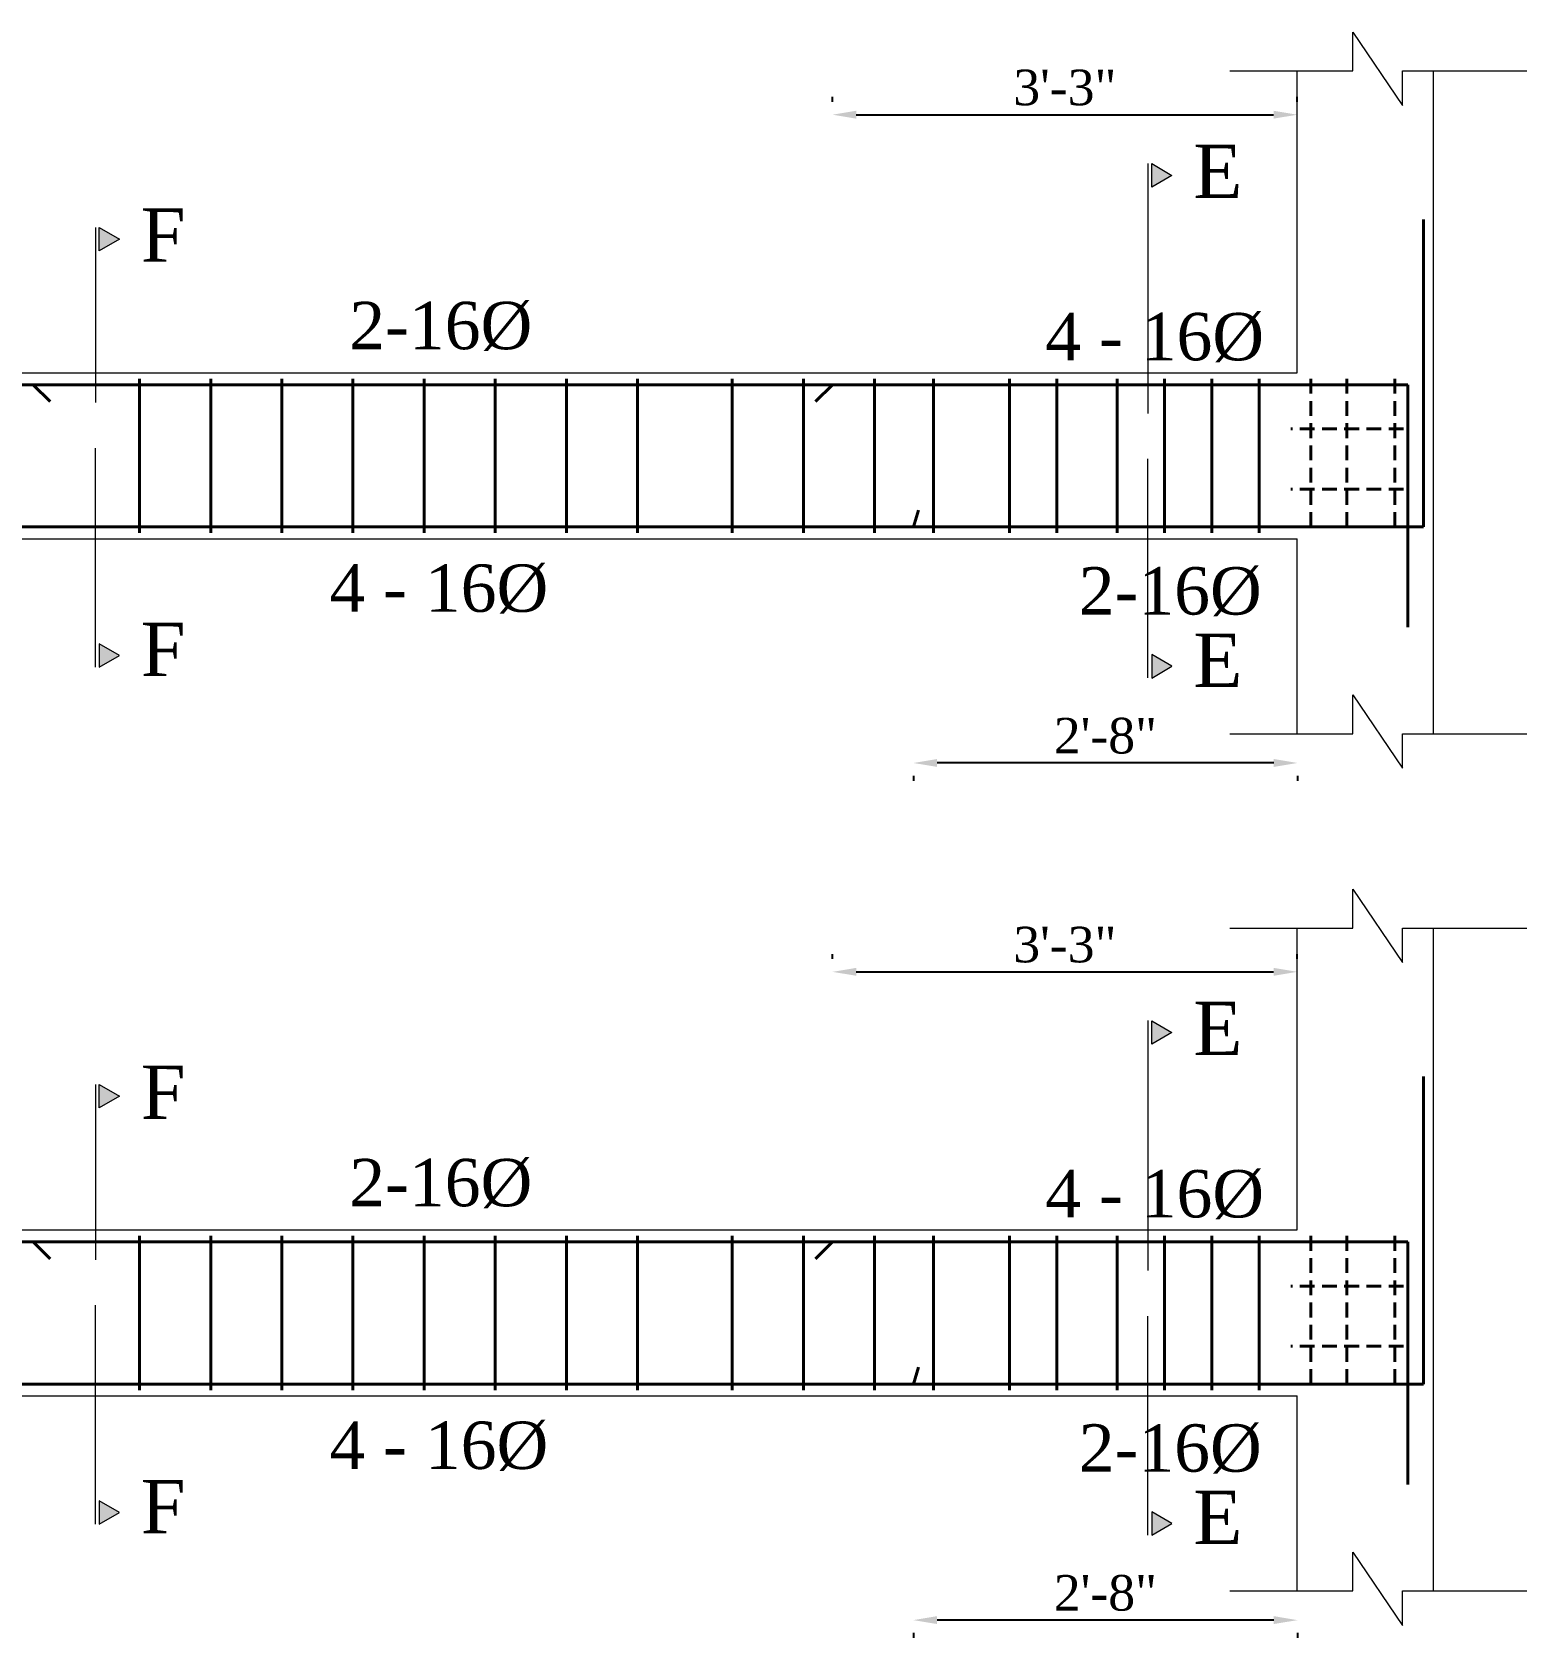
# Model space of a CAD drawing. Extents: x -2338379 to 930990, y -818978 to 106940.
# Drawn here: x 387338.9 to 387591.2, y -207377.2 to -207106.3 of the extents above; entities that cross this region are included whole.
import ezdxf

# ---------------------------------------------------------------- set-up
doc = ezdxf.new("R2010")
doc.units = 0
doc.header["$MEASUREMENT"] = 0
doc.header["$PDMODE"] = 34
doc.linetypes.add('DASHED', pattern=[0.75, 0.5, -0.25])
doc.layers.get('DEFPOINTS').update_dxf_attribs({"linetype": 'CONTINUOUS'})
for name, color, linetype, lineweight in [('Dimension', 35, 'CONTINUOUS', 9), ('HATCH', 3, 'CONTINUOUS', 15), ('rcc elevation', 253, 'CONTINUOUS', 18), ('rebar', 3, 'CONTINUOUS', 40), ('TEXT', 7, 'CONTINUOUS', 30), ('WALL', 1, 'CONTINUOUS', 40)]:
    doc.layers.add(name, color=color, linetype=linetype, lineweight=lineweight)
doc.styles.get("Standard").update_dxf_attribs({"font": 'times.ttf', "height": 6})
doc.dimstyles.new('Standard$0', dxfattribs={"dimtxt": 6, "dimasz": 4, "dimexe": 3, "dimexo": 6, "dimgap": 3, "dimtad": 1, "dimdec": 1, "dimzin": 0, "dimdsep": 46, "dimlunit": 4, "dimtxsty": 'Standard', "dimcen": 0.09, "dimclrd": 6, "dimclre": 6, "dimclrt": 7, "dimadec": 0, "dimazin": 0, "dimtfac": 1, "dimtdec": 1, "dimtix": 1, "dimtofl": 0, "dimtmove": 1, "dimatfit": 3, "dimfxl": 1, "dimtolj": 1, "dimtzin": 0, "dimlwd": 18, "dimlwe": 18, "dimarcsym": 0})

# ---------------------------------------------------------------- blocks, each defined once
blk = doc.blocks.new('*D921')
at = {"layer": 'DEFPOINTS', "color": 0, "lineweight": 30, "transparency": 16777216}
for p in [(387552.43, -207264.81), (387474, -207271.64), (387552.43, -207271.64)]:
    blk.add_point(p, dxfattribs=at)
at = {"layer": 'TEXT', "color": 6, "lineweight": -2, "transparency": 16777216}
for p, q in [((387474, -207262.64), (387474, -207261.81)), ((387552.43, -207262.64), (387552.43, -207261.81)), ((387478, -207264.81), (387548.43, -207264.81))]:
    blk.add_line(p, q, dxfattribs=at)
at = {"layer": 'TEXT', "color": 6, "lineweight": 30, "transparency": 16777216}
for points in [[(387478, -207264.14), (387478, -207265.47), (387474, -207264.81)], [(387548.43, -207264.14), (387548.43, -207265.47), (387552.43, -207264.81)]]:
    blk.add_solid(points, dxfattribs=at)
at = {"layer": 'TEXT', "color": 7, "transparency": 16777216, "insert": (387513.21, -207260.25), "char_height": 6, "attachment_point": 5}
blk.add_mtext('\\A1;3\'-3"', dxfattribs=at)
blk = doc.blocks.new('*D922')
at = {"layer": 'DEFPOINTS', "color": 0, "lineweight": 30, "transparency": 16777216}
for p in [(387487.65, -207367.32), (387552.46, -207367.32), (387487.65, -207374.16)]:
    blk.add_point(p, dxfattribs=at)
at = {"layer": 'TEXT', "color": 6, "lineweight": -2, "transparency": 16777216}
for p, q in [((387548.46, -207374.16), (387491.65, -207374.16)), ((387487.65, -207376.32), (387487.65, -207377.16)), ((387552.46, -207376.32), (387552.46, -207377.16))]:
    blk.add_line(p, q, dxfattribs=at)
at = {"layer": 'TEXT', "color": 6, "lineweight": 30, "transparency": 16777216}
for points in [[(387491.65, -207373.49), (387491.65, -207374.82), (387487.65, -207374.16)], [(387548.46, -207373.49), (387548.46, -207374.82), (387552.46, -207374.16)]]:
    blk.add_solid(points, dxfattribs=at)
at = {"layer": 'TEXT', "color": 7, "transparency": 16777216, "insert": (387520.05, -207369.6), "char_height": 6, "attachment_point": 5}
blk.add_mtext('\\A1;2\'-8"', dxfattribs=at)
blk = doc.blocks.new('*D926')
at = {"layer": 'DEFPOINTS', "color": 0, "lineweight": 30, "transparency": 16777216}
for p in [(387552.43, -207120.23), (387474, -207127.07), (387552.43, -207127.07)]:
    blk.add_point(p, dxfattribs=at)
at = {"layer": 'TEXT', "color": 6, "lineweight": -2, "transparency": 16777216}
for p, q in [((387474, -207118.07), (387474, -207117.23)), ((387552.43, -207118.07), (387552.43, -207117.23)), ((387478, -207120.23), (387548.43, -207120.23))]:
    blk.add_line(p, q, dxfattribs=at)
at = {"layer": 'TEXT', "color": 6, "lineweight": 30, "transparency": 16777216}
for points in [[(387478, -207119.56), (387478, -207120.89), (387474, -207120.23)], [(387548.43, -207119.56), (387548.43, -207120.89), (387552.43, -207120.23)]]:
    blk.add_solid(points, dxfattribs=at)
at = {"layer": 'TEXT', "color": 7, "transparency": 16777216, "insert": (387513.21, -207115.67), "char_height": 6, "attachment_point": 5}
blk.add_mtext('\\A1;3\'-3"', dxfattribs=at)
blk = doc.blocks.new('*D927')
at = {"layer": 'DEFPOINTS', "color": 0, "lineweight": 30, "transparency": 16777216}
for p in [(387487.65, -207222.74), (387552.46, -207222.74), (387487.65, -207229.58)]:
    blk.add_point(p, dxfattribs=at)
at = {"layer": 'TEXT', "color": 6, "lineweight": -2, "transparency": 16777216}
for p, q in [((387548.46, -207229.58), (387491.65, -207229.58)), ((387487.65, -207231.74), (387487.65, -207232.58)), ((387552.46, -207231.74), (387552.46, -207232.58))]:
    blk.add_line(p, q, dxfattribs=at)
at = {"layer": 'TEXT', "color": 6, "lineweight": 30, "transparency": 16777216}
for points in [[(387491.65, -207228.91), (387491.65, -207230.24), (387487.65, -207229.58)], [(387548.46, -207228.91), (387548.46, -207230.24), (387552.46, -207229.58)]]:
    blk.add_solid(points, dxfattribs=at)
at = {"layer": 'TEXT', "color": 7, "transparency": 16777216, "insert": (387520.05, -207225.02), "char_height": 6, "attachment_point": 5}
blk.add_mtext('\\A1;2\'-8"', dxfattribs=at)

msp = doc.modelspace()

# ---------------------------------------------------------------- hatches: boundary and pattern name
at = {"layer": 'HATCH', "ltscale": 0.5}
for points in [[(387527.86, -207132.43), (387527.86, -207128.48), (387531.28, -207130.46)], [(387350.28, -207143.19), (387350.28, -207139.24), (387353.7, -207141.22)], [(387350.28, -207209.48), (387350.28, -207213.42), (387353.7, -207211.45)], [(387527.86, -207211.3), (387527.86, -207215.25), (387531.28, -207213.27)], [(387527.86, -207277.01), (387527.86, -207273.06), (387531.28, -207275.04)], [(387350.28, -207287.77), (387350.28, -207283.82), (387353.7, -207285.8)], [(387350.28, -207354.06), (387350.28, -207358), (387353.7, -207356.03)], [(387527.86, -207355.88), (387527.86, -207359.82), (387531.28, -207357.85)]]:
    msp.add_hatch(color=256, dxfattribs=at).paths.add_polyline_path(points)

# ---------------------------------------------------------------- linework, layer by layer
at = {"layer": 'Dimension', "ltscale": 0.5}
for p, q in [((387527.23, -207128.45), (387527.23, -207170.62)), ((387349.65, -207139.26), (387349.65, -207168.8)), ((387349.65, -207213.41), (387349.65, -207176.46)), ((387527.23, -207215.23), (387527.23, -207178.29)), ((387527.23, -207273.03), (387527.23, -207315.2)), ((387349.65, -207283.83), (387349.65, -207313.38)), ((387349.65, -207357.99), (387349.65, -207321.04)), ((387527.23, -207359.81), (387527.23, -207322.87))]:
    msp.add_line(p, q, dxfattribs=at)
at = {"layer": 'Dimension'}
for points in [[(387541.02, -207112.85), (387561.81, -207112.85), (387561.81, -207106.3), (387570.2, -207118.68), (387570.2, -207112.85), (387591.17, -207112.85)], [(387541.02, -207224.65), (387561.81, -207224.65), (387561.81, -207218.09), (387570.2, -207230.48), (387570.2, -207224.65), (387591.17, -207224.65)], [(387541.02, -207257.43), (387561.81, -207257.43), (387561.81, -207250.88), (387570.2, -207263.26), (387570.2, -207257.43), (387591.17, -207257.43)], [(387541.02, -207369.23), (387561.81, -207369.23), (387561.81, -207362.67), (387570.2, -207375.06), (387570.2, -207369.23), (387591.17, -207369.23)]]:
    msp.add_lwpolyline(points, dxfattribs=at)
at = {"layer": 'Dimension', "ltscale": 0.5}
for points in [[(387531.28, -207130.46), (387527.86, -207132.43), (387527.86, -207128.48)], [(387353.7, -207141.22), (387350.28, -207143.19), (387350.28, -207139.24)], [(387353.7, -207211.45), (387350.28, -207209.48), (387350.28, -207213.42)], [(387531.28, -207213.27), (387527.86, -207211.3), (387527.86, -207215.25)], [(387531.28, -207275.04), (387527.86, -207277.01), (387527.86, -207273.06)], [(387353.7, -207285.8), (387350.28, -207287.77), (387350.28, -207283.82)], [(387353.7, -207356.03), (387350.28, -207354.06), (387350.28, -207358)], [(387531.28, -207357.85), (387527.86, -207355.88), (387527.86, -207359.82)]]:
    msp.add_lwpolyline(points, close=True, dxfattribs=at)
at = {"layer": 'rcc elevation', "ltscale": 20}
for p, q in [((387552.43, -207163.77), (387552.43, -207112.85)), ((387575.43, -207191.77), (387575.43, -207112.85)), ((387575.43, -207191.77), (387575.43, -207112.85)), ((386972.02, -207163.77), (387552.43, -207163.77)), ((386972.02, -207191.77), (387552.43, -207191.77)), ((387552.43, -207224.65), (387552.43, -207191.77)), ((387575.43, -207224.65), (387575.43, -207191.77)), ((387575.43, -207224.65), (387575.43, -207191.77)), ((387552.43, -207308.35), (387552.43, -207257.43)), ((387575.43, -207336.35), (387575.43, -207257.43)), ((387575.43, -207336.35), (387575.43, -207257.43)), ((386972.02, -207308.35), (387552.43, -207308.35)), ((386972.02, -207336.35), (387552.43, -207336.35)), ((387552.43, -207369.23), (387552.43, -207336.35)), ((387575.43, -207369.23), (387575.43, -207336.35)), ((387575.43, -207369.23), (387575.43, -207336.35))]:
    msp.add_line(p, q, dxfattribs=at)
at = {"layer": 'rebar', "ltscale": 20}
for p, q in [((387573.7, -207137.9), (387573.7, -207189.77)), ((385508.8, -207165.77), (387571.07, -207165.77)), ((387339.12, -207165.77), (387341.97, -207168.62)), ((387474, -207165.77), (387471.15, -207168.62)), ((387571.07, -207165.77), (387571.07, -207206.69)), ((387488.5, -207186.92), (387487.65, -207189.77)), ((385506.17, -207189.77), (387573.7, -207189.77)), ((387573.7, -207282.48), (387573.7, -207334.35)), ((385508.8, -207310.35), (387571.07, -207310.35)), ((387339.12, -207310.35), (387341.97, -207313.2)), ((387474, -207310.35), (387471.15, -207313.2)), ((387571.07, -207310.35), (387571.07, -207351.27)), ((387488.5, -207331.5), (387487.65, -207334.35)), ((385506.17, -207334.35), (387573.7, -207334.35))]:
    msp.add_line(p, q, dxfattribs=at)
at = {"layer": 'rebar', "ltscale": 5}
for p, q in [((387357.09, -207164.77), (387357.09, -207190.77)), ((387369.09, -207164.77), (387369.09, -207190.77)), ((387381.09, -207164.77), (387381.09, -207190.77)), ((387393.09, -207164.77), (387393.09, -207190.77)), ((387405.09, -207164.77), (387405.09, -207190.77)), ((387417.09, -207164.77), (387417.09, -207190.77)), ((387429.09, -207164.77), (387429.09, -207190.77)), ((387441.09, -207164.77), (387441.09, -207190.77)), ((387457.09, -207164.77), (387457.09, -207190.77)), ((387469.09, -207164.77), (387469.09, -207190.77)), ((387481.09, -207164.77), (387481.09, -207190.77)), ((387491.06, -207164.77), (387491.06, -207190.77)), ((387503.85, -207164.77), (387503.85, -207190.77)), ((387511.85, -207164.77), (387511.85, -207190.77)), ((387522.02, -207164.77), (387522.02, -207190.77)), ((387530.02, -207164.77), (387530.02, -207190.77)), ((387538.02, -207164.77), (387538.02, -207190.77)), ((387546.02, -207164.77), (387546.02, -207190.77)), ((387357.09, -207309.35), (387357.09, -207335.35)), ((387369.09, -207309.35), (387369.09, -207335.35)), ((387381.09, -207309.35), (387381.09, -207335.35)), ((387393.09, -207309.35), (387393.09, -207335.35)), ((387405.09, -207309.35), (387405.09, -207335.35)), ((387417.09, -207309.35), (387417.09, -207335.35)), ((387429.09, -207309.35), (387429.09, -207335.35)), ((387441.09, -207309.35), (387441.09, -207335.35)), ((387457.09, -207309.35), (387457.09, -207335.35)), ((387469.09, -207309.35), (387469.09, -207335.35)), ((387481.09, -207309.35), (387481.09, -207335.35)), ((387491.06, -207309.35), (387491.06, -207335.35)), ((387503.85, -207309.35), (387503.85, -207335.35)), ((387511.85, -207309.35), (387511.85, -207335.35)), ((387522.02, -207309.35), (387522.02, -207335.35)), ((387530.02, -207309.35), (387530.02, -207335.35)), ((387538.02, -207309.35), (387538.02, -207335.35)), ((387546.02, -207309.35), (387546.02, -207335.35))]:
    msp.add_line(p, q, dxfattribs=at)
at = {"layer": 'rebar', "linetype": 'DASHED', "ltscale": 5}
for p, q in [((387554.7, -207164.77), (387554.7, -207190.77)), ((387560.78, -207164.77), (387560.78, -207190.77)), ((387568.86, -207164.77), (387568.86, -207190.77)), ((387570.35, -207173.22), (387551.33, -207173.22)), ((387570.35, -207183.39), (387551.33, -207183.39)), ((387554.7, -207309.35), (387554.7, -207335.35)), ((387560.78, -207309.35), (387560.78, -207335.35)), ((387568.86, -207309.35), (387568.86, -207335.35)), ((387570.35, -207317.8), (387551.33, -207317.8)), ((387570.35, -207327.97), (387551.33, -207327.97))]:
    msp.add_line(p, q, dxfattribs=at)

# ---------------------------------------------------------------- texts
at = {"layer": 'TEXT', "attachment_point": 1}
for s, insert, char_height, width in [('{\\fTimes New Roman|b0|i0|c0|p18;E}', (387534.86, -207125.28), 9, 1356.5327), ('{\\fTimes New Roman|b0|i0|c0|p18;F}', (387357.28, -207136.04), 9, 1356.5327), ('2-16%%C ', (387392.47, -207151.78), 8, 1404.5327), ('2-16%%C ', (387515.55, -207196.54), 8, 1356.5327), ('{\\fTimes New Roman|b0|i0|c0|p18;F}', (387357.28, -207205.93), 9, 1356.5327), ('{\\fTimes New Roman|b0|i0|c0|p18;E}', (387534.86, -207207.75), 9, 1356.5327), ('{\\fTimes New Roman|b0|i0|c0|p18;E}', (387534.86, -207269.86), 9, 1356.5327), ('{\\fTimes New Roman|b0|i0|c0|p18;F}', (387357.28, -207280.62), 9, 1356.5327), ('2-16%%C ', (387392.47, -207296.35), 8, 1404.5327), ('2-16%%C ', (387515.55, -207341.12), 8, 1356.5327), ('{\\fTimes New Roman|b0|i0|c0|p18;F}', (387357.28, -207350.51), 9, 1356.5327), ('{\\fTimes New Roman|b0|i0|c0|p18;E}', (387534.86, -207352.33), 9, 1356.5327)]:
    msp.add_mtext(s, dxfattribs=dict(at, insert=insert, char_height=char_height, width=width))
at = {"layer": 'WALL', "color": 7, "char_height": 8, "attachment_point": 5}
for insert in [(387528.36, -207157.82), (387407.58, -207200.24), (387528.36, -207302.4), (387407.58, -207344.82)]:
    msp.add_mtext('4 - 16%%C', dxfattribs=dict(at, insert=insert))

# ---------------------------------------------------------------- dimensions: what is measured, and where the dimension line sits
at = {"layer": 'TEXT'}
for p1, p2, picture, middle in [((387474, -207127.07), (387552.43, -207127.07), '*D926', (387513.21, -207115.67)), ((387552.46, -207222.74), (387487.65, -207222.74), '*D927', (387520.05, -207225.02)), ((387474, -207271.64), (387552.43, -207271.64), '*D921', (387513.21, -207260.25)), ((387552.46, -207367.32), (387487.65, -207367.32), '*D922', (387520.05, -207369.6))]:
    dim = msp.add_aligned_dim(p1=p1, p2=p2, distance=6.84, dimstyle='Standard$0', override={"dimscale": 0.5, "dimtxt": 18, "dimasz": 8, "dimexe": 6, "dimexo": 18, "dimdec": 0, "dimlfac": 0.5, "dimzin": 11, "dimcen": 2.5, "dimdle": 6, "dimtdec": 0, "dimtofl": 1, "dimlwd": 65534, "dimlwe": 65534}, dxfattribs=at)
    dim.commit()
    dim.dimension.update_dxf_attribs({"geometry": picture, "text_midpoint": middle})

doc.saveas('drawing.dxf')
